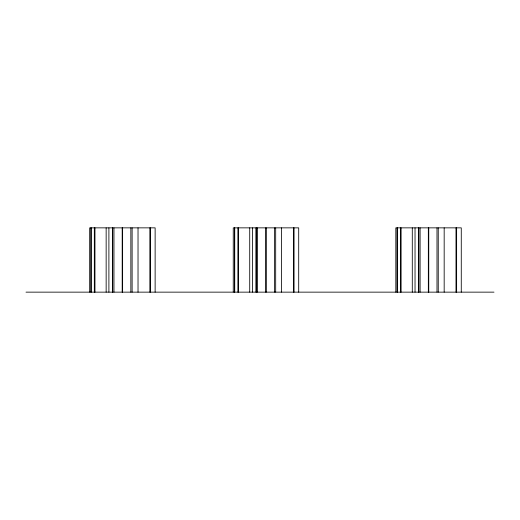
<?xml version="1.0" encoding="UTF-8"?>
<svg xmlns="http://www.w3.org/2000/svg" width="520" height="520" viewBox="0 0 520 520"><rect width="100%" height="100%" fill="white"/><g stroke="black" fill="none" stroke-linecap="round" stroke-linejoin="round"><path stroke-width="0.78" d="M26 292.142L494 292.142M461.272 292.142L461.272 227.858L395.824 227.858L395.824 292.142M456.625 227.858L456.625 292.142M455.995 227.858L455.995 292.142M444.171 227.858L444.171 292.142M438.256 227.858L438.256 292.142M436.988 227.858L436.988 292.142M428.76 227.858L428.76 292.142M428.337 227.858L428.337 292.142M420.101 227.858L420.101 292.142M418.834 227.858L418.834 292.142M418.581 227.858L418.581 292.142M415.031 227.858L415.031 292.142M412.288 227.858L412.288 292.142M401.102 227.858L401.102 292.142M400.465 227.858L400.465 292.142M397.3 227.858L397.3 292.142M397.085 227.858L397.085 292.142M298.701 292.142L298.701 227.858L233.253 227.858L233.253 292.142M294.053 227.858L294.053 292.142M293.423 227.858L293.423 292.142M281.6 227.858L281.6 292.142M275.685 227.858L275.685 292.142M274.423 227.858L274.423 292.142M266.188 227.858L266.188 292.142M265.766 227.858L265.766 292.142M257.53 227.858L257.53 292.142M256.262 227.858L256.262 292.142M256.009 227.858L256.009 292.142M252.46 227.858L252.46 292.142M249.717 227.858L249.717 292.142M238.531 227.858L238.531 292.142M237.894 227.858L237.894 292.142M234.728 227.858L234.728 292.142M234.514 227.858L234.514 292.142M155.129 292.142L155.129 227.858L89.681 227.858L89.681 292.142M150.488 227.858L150.488 292.142M149.851 227.858L149.851 292.142M138.028 227.858L138.028 292.142M132.119 227.858L132.119 292.142M130.852 227.858L130.852 292.142M122.616 227.858L122.616 292.142M122.194 227.858L122.194 292.142M113.958 227.858L113.958 292.142M112.697 227.858L112.697 292.142M112.437 227.858L112.437 292.142M108.895 227.858L108.895 292.142M106.151 227.858L106.151 292.142M94.959 227.858L94.959 292.142M94.328 227.858L94.328 292.142M91.156 227.858L91.156 292.142M90.948 227.858L90.948 292.142"/></g></svg>
